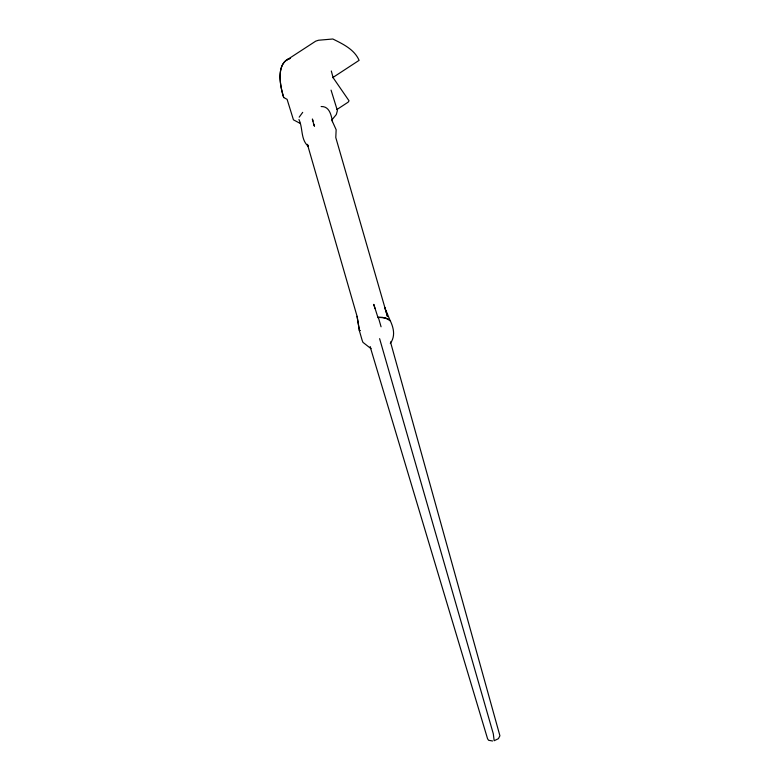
<?xml version="1.0" encoding="UTF-8"?>
<svg xmlns="http://www.w3.org/2000/svg" width="780" height="780" viewBox="0 0 780 780"><rect width="100%" height="100%" fill="white"/><g stroke="black" fill="none" stroke-linecap="round" stroke-linejoin="round"><path stroke-width="1.17" d="M378.056 317.84L373.776 304.366L374.985 308.558M390.312 343.483C395.47 336.346 393.793 328.322 390.361 320.931L385.71 317.947L378.329 317.314L381.069 326.781M299.198 117.166L302.708 112.349M331.919 119.857L336.297 114.572L337.399 110.614L331.061 90.119M285.841 60.616L315.724 41.145L318.552 40.238L332.826 39C342.937 44.021 354.412 49.433 359.102 60.352L332.67 77.649M336.921 109.522L348.104 102.199L349.05 100.815L333.099 77.659L331.315 70.99M370.988 348.65L362.934 342.332L362.105 340.158L359.375 330.691L360.233 330.427L359.385 330.564L357.074 316.329L307.418 144.32L308.159 146.26C300.436 139.21 303.137 128.261 298.945 119.525M378.319 317.343L382.258 317.323L388.508 319.156M492.55 740.99L488.602 740.279L487.558 738.738L370.168 346.778L370.695 348.163M321.145 106.538C329.589 106.187 331.217 115.235 332.514 121.66M290.111 58.432A71.75 28.558 56.8 0 0 283.706 97.539L287.099 99.333L293.446 119.828L300.261 123.445M332.017 120.608L336.151 129.733L335.79 137.553L385.437 309.543L384.755 307.603L390.302 320.931M357.074 316.329L359.434 330.661M385.827 310.713L387.514 316.524M385.769 310.713L387.445 316.534M312.985 121.095L312.38 119.008L314.096 125.736M313.892 124.225L314.496 126.321M379.616 338.666L493.311 733.814L494.169 740.727L498.41 738.67L499.912 735.793L390.478 341.933M283.706 97.539A71.623 28.499 56.8 0 1 290.101 58.5"/></g></svg>
